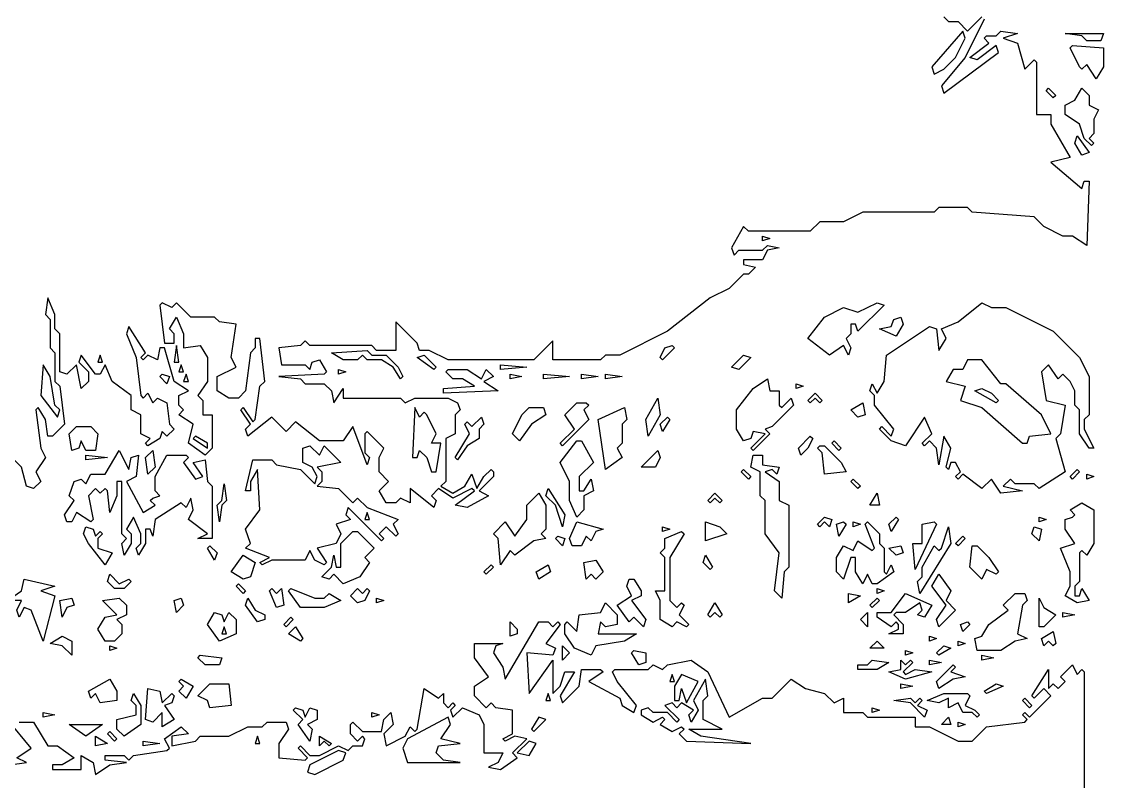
# Model space of a CAD drawing. Header units: millimetres. Extents: x -1861 to 1860, y -2 to 9002.
# Drawn here: x -1042 to -42, y 1889 to 2591 of the extents above; entities that cross this region are included whole.
import ezdxf

# ---------------------------------------------------------------- set-up
doc = ezdxf.new("R2010")
doc.units = ezdxf.units.MM
doc.layers.add('ALMOND-DRAW-PROFILE', color=7, linetype='Continuous', lineweight=25)

msp = doc.modelspace()

# ---------------------------------------------------------------- linework, layer by layer
at = {"layer": 'ALMOND-DRAW-PROFILE'}
for points in [[(-152.22, 2593.44), (-169.83, 2558.22), (-191.85, 2531.8), (-189.65, 2525.2), (-139.01, 2562.62), (-141.21, 2569.23), (-158.83, 2556.02), (-165.43, 2558.22), (-147.82, 2571.43), (-152.22, 2575.83), (-150.02, 2578.03), (-141.21, 2578.03), (-136.81, 2582.44), (-121.4, 2580.23), (-134.61, 2575.83), (-121.4, 2571.43), (-114.79, 2547.21), (-105.99, 2556.02), (-103.79, 2553.82), (-103.79, 2505.38), (-90.58, 2505.38), (-90.58, 2496.58), (-72.96, 2465.75), (-90.58, 2461.35), (-61.96, 2437.13), (-59.76, 2443.74), (-55.35, 2443.74), (-57.55, 2384.3), (-70.76, 2393.1), (-79.57, 2393.1), (-97.18, 2401.91), (-105.99, 2410.71), (-163.23, 2415.12), (-167.63, 2419.52), (-194.05, 2419.52), (-198.45, 2415.12), (-264.5, 2415.12), (-282.11, 2406.31), (-304.13, 2406.31), (-312.94, 2397.5), (-370.18, 2397.5), (-374.58, 2401.91), (-385.59, 2382.09), (-383.39, 2375.49), (-378.98, 2379.89), (-356.97, 2379.89), (-352.56, 2384.3), (-341.56, 2382.09), (-352.56, 2379.89), (-356.97, 2371.09), (-374.58, 2371.09), (-374.58, 2366.68), (-363.57, 2364.48), (-370.18, 2357.88), (-374.58, 2357.88), (-387.79, 2344.67), (-405.4, 2335.86), (-445.03, 2305.04), (-489.06, 2283.02), (-502.27, 2283.02), (-506.67, 2278.62), (-550.7, 2278.62), (-550.7, 2296.23), (-568.32, 2278.62), (-647.57, 2278.62), (-665.19, 2287.43), (-673.99, 2287.43), (-676.19, 2294.03), (-696.01, 2313.85), (-696.01, 2287.43), (-713.62, 2287.43), (-718.02, 2291.83), (-775.26, 2291.83), (-779.67, 2296.23), (-784.07, 2291.83), (-803.88, 2289.63), (-801.68, 2274.22), (-779.67, 2274.22), (-775.26, 2269.81), (-773.06, 2276.42), (-766.46, 2278.62), (-759.85, 2267.61), (-762.05, 2265.41), (-803.88, 2263.21), (-784.07, 2261.01), (-779.67, 2256.6), (-762.05, 2256.6), (-755.45, 2250), (-753.25, 2238.99), (-744.44, 2252.2), (-744.44, 2243.4), (-691.6, 2243.4), (-687.2, 2238.99), (-678.4, 2243.4), (-647.57, 2243.4), (-638.77, 2238.99), (-636.57, 2232.39), (-640.97, 2227.98), (-640.97, 2210.37), (-649.77, 2205.97), (-649.77, 2166.34), (-654.18, 2161.94), (-643.17, 2155.33), (-632.16, 2161.94), (-625.56, 2172.95), (-621.15, 2159.74), (-614.55, 2170.74), (-607.94, 2177.35), (-605.74, 2175.15), (-605.74, 2170.74), (-618.95, 2157.53), (-610.15, 2153.13), (-629.96, 2142.12), (-640.97, 2144.32), (-623.36, 2157.53), (-625.56, 2159.74), (-643.17, 2150.93), (-656.38, 2159.74), (-662.98, 2153.13), (-658.58, 2148.73), (-660.78, 2142.12), (-682.8, 2159.74), (-682.8, 2146.53), (-691.6, 2150.93), (-696.01, 2146.53), (-704.81, 2146.53), (-711.42, 2157.53), (-702.61, 2166.34), (-711.42, 2175.15), (-711.42, 2188.36), (-707.02, 2197.16), (-722.43, 2212.57), (-724.63, 2210.37), (-724.63, 2192.76), (-720.22, 2188.36), (-722.43, 2181.75), (-735.64, 2216.98), (-744.44, 2203.77), (-766.46, 2203.77), (-788.47, 2221.38), (-797.28, 2212.57), (-810.49, 2225.78), (-832.5, 2208.17), (-834.71, 2214.77), (-830.3, 2219.18), (-839.11, 2232.39), (-836.91, 2234.59), (-828.1, 2221.38), (-825.9, 2223.58), (-821.5, 2254.4), (-817.09, 2258.81), (-821.5, 2298.43), (-825.9, 2298.43), (-825.9, 2289.63), (-830.3, 2285.23), (-834.71, 2250), (-841.31, 2243.4), (-850.12, 2243.4), (-861.12, 2250), (-861.12, 2263.21), (-843.51, 2272.02), (-847.92, 2280.82), (-843.51, 2311.64), (-858.92, 2313.85), (-863.33, 2318.25), (-885.34, 2318.25), (-898.55, 2331.46), (-902.95, 2327.05), (-911.76, 2331.46), (-913.96, 2329.26), (-909.56, 2294.03), (-900.75, 2294.03), (-900.75, 2302.84), (-905.16, 2307.24), (-898.55, 2318.25), (-891.95, 2302.84), (-891.95, 2289.63), (-876.54, 2291.83), (-869.93, 2280.82), (-869.93, 2258.81), (-878.74, 2245.6), (-874.33, 2241.19), (-874.33, 2227.98), (-865.53, 2227.98), (-865.53, 2197.16), (-872.13, 2190.56), (-887.54, 2201.57), (-883.14, 2219.18), (-896.35, 2227.98), (-891.95, 2232.39), (-896.35, 2236.79), (-896.35, 2245.6), (-887.54, 2250), (-900.75, 2258.81), (-909.56, 2289.63), (-913.96, 2289.63), (-916.16, 2278.62), (-924.97, 2283.02), (-929.37, 2278.62), (-931.58, 2280.82), (-927.17, 2285.23), (-942.58, 2309.44), (-944.78, 2302.84), (-935.98, 2280.82), (-931.58, 2245.6), (-929.37, 2243.4), (-924.97, 2247.8), (-920.57, 2238.99), (-916.16, 2243.4), (-907.36, 2238.99), (-905.16, 2219.18), (-900.75, 2214.77), (-907.36, 2208.17), (-911.76, 2212.57), (-913.96, 2205.97), (-924.97, 2199.36), (-927.17, 2201.57), (-922.77, 2205.97), (-931.58, 2210.37), (-931.58, 2227.98), (-940.38, 2232.39), (-940.38, 2245.6), (-957.99, 2258.81), (-964.6, 2274.22), (-969, 2265.41), (-973.4, 2265.41), (-986.61, 2283.02), (-988.82, 2276.42), (-980.01, 2267.61), (-980.01, 2258.81), (-986.61, 2252.2), (-991.02, 2274.22), (-999.82, 2265.41), (-1006.43, 2267.61), (-1006.43, 2302.84), (-1010.83, 2307.24), (-1010.83, 2320.45), (-1017.44, 2335.86), (-1019.64, 2320.45), (-1015.23, 2316.05), (-1015.23, 2289.63), (-1010.83, 2285.23), (-1010.83, 2258.81), (-1006.43, 2254.4), (-1002.03, 2219.18), (-1013.03, 2208.17), (-1017.44, 2208.17), (-1019.64, 2223.58), (-1026.24, 2234.59), (-1028.44, 2232.39), (-1024.04, 2197.16), (-1019.64, 2188.36), (-1028.44, 2175.15), (-1024.04, 2166.34), (-1030.65, 2159.74), (-1037.25, 2161.94), (-1041.65, 2179.55), (-1054.86, 2192.76)], [(-189.65, 2595.65), (-185.24, 2591.24), (-176.44, 2591.24), (-167.63, 2582.44), (-154.42, 2595.65)], [(-1043.85, 1943.98), (-1030.65, 1943.98), (-1017.44, 1921.97), (-1008.63, 1921.97), (-993.22, 1910.96), (-1004.23, 1904.35), (-1013.03, 1904.35), (-1013.03, 1899.95), (-986.61, 1899.95), (-986.61, 1913.16), (-975.61, 1906.56), (-973.4, 1895.55), (-960.2, 1904.35), (-944.78, 1906.56), (-964.6, 1908.76), (-964.6, 1913.16), (-946.99, 1913.16), (-942.58, 1908.76), (-938.18, 1913.16), (-907.36, 1917.56), (-905.16, 1919.77), (-909.56, 1928.57), (-894.15, 1939.58), (-887.54, 1932.97), (-902.95, 1930.77), (-902.95, 1921.97), (-880.94, 1926.37), (-876.54, 1930.77), (-850.12, 1930.77), (-832.5, 1939.58), (-819.3, 1939.58), (-814.89, 1943.98), (-797.28, 1943.98), (-795.08, 1937.38), (-803.88, 1924.17), (-803.88, 1910.96), (-779.67, 1908.76), (-777.47, 1910.96), (-786.27, 1919.77), (-784.07, 1921.97), (-775.26, 1913.16), (-766.46, 1913.16), (-748.85, 1921.97), (-740.04, 1917.56), (-735.64, 1921.97), (-726.83, 1921.97), (-724.63, 1928.57), (-726.83, 1930.77), (-731.23, 1926.37), (-737.84, 1932.97), (-737.84, 1941.78), (-735.64, 1943.98), (-726.83, 1935.18), (-709.22, 1935.18), (-707.02, 1946.18), (-700.41, 1952.79), (-698.21, 1941.78), (-707.02, 1932.97), (-704.81, 1921.97), (-687.2, 1930.77), (-682.8, 1939.58), (-678.4, 1935.18), (-676.19, 1937.38), (-669.59, 1974.8), (-656.38, 1966), (-651.98, 1970.4), (-651.98, 1961.59), (-647.57, 1957.19), (-643.17, 1961.59), (-640.97, 1959.39), (-645.37, 1954.99), (-643.17, 1948.39), (-634.36, 1957.19), (-618.95, 1950.59), (-614.55, 1941.78), (-614.55, 1915.36), (-596.94, 1915.36), (-601.34, 1906.56), (-610.15, 1902.15), (-599.14, 1899.95), (-583.73, 1910.96), (-588.13, 1915.36), (-574.92, 1928.57), (-585.93, 1930.77), (-594.74, 1926.37), (-596.94, 1928.57), (-588.13, 1932.97), (-588.13, 1954.99), (-603.54, 1957.19), (-607.94, 1961.59), (-612.35, 1957.19), (-623.36, 1968.2), (-623.36, 1977.01), (-610.15, 1985.81), (-623.36, 2003.42), (-623.36, 2016.63), (-596.94, 2016.63), (-603.54, 2014.43), (-605.74, 2007.83), (-596.94, 1994.62), (-594.74, 1983.61), (-563.91, 2036.45), (-555.11, 2036.45), (-550.7, 2032.05), (-546.3, 2036.45), (-544.1, 2034.25), (-557.31, 2016.63), (-548.5, 2012.23), (-550.7, 2005.63), (-574.92, 2007.83), (-572.72, 1970.4), (-550.7, 2001.22), (-550.7, 1970.4), (-544.1, 1977.01), (-539.7, 1990.22), (-530.89, 1990.22), (-544.1, 1968.2), (-541.9, 1961.59), (-526.49, 1977.01), (-524.29, 1992.42), (-506.67, 1992.42), (-504.47, 1990.22), (-517.68, 1981.41), (-489.06, 1966), (-486.86, 1959.39), (-475.85, 1952.79), (-473.65, 1959.39), (-491.26, 1981.41), (-495.67, 1990.22), (-493.46, 1992.42), (-462.64, 1992.42), (-458.24, 1996.82), (-449.43, 1992.42), (-445.03, 1996.82), (-423.01, 2001.22), (-407.6, 1990.22), (-387.79, 1948.39), (-356.97, 1966), (-348.16, 1966), (-330.55, 1983.61), (-317.34, 1974.8), (-299.73, 1970.4), (-290.92, 1961.59), (-282.11, 1966), (-282.11, 1952.79), (-264.5, 1952.79), (-260.1, 1948.39), (-216.07, 1948.39), (-216.07, 1939.58), (-202.86, 1939.58), (-176.44, 1926.37), (-163.23, 1926.37), (-150.02, 1939.58), (-114.79, 1943.98), (-112.59, 1946.18), (-117, 1950.59), (-114.79, 1952.79), (-110.39, 1948.39), (-90.58, 1968.2), (-97.18, 1974.8), (-105.99, 1966), (-108.19, 1968.2), (-92.78, 1992.42), (-92.78, 1974.8), (-88.38, 1979.21), (-83.97, 1974.8), (-79.57, 1979.21), (-77.37, 1981.41), (-81.77, 1985.81), (-70.76, 1996.82), (-66.36, 1988.01), (-61.96, 1992.42), (-59.76, 1990.22), (-59.76, 1871.33)], [(-1052.66, 1904.35), (-1037.25, 1906.56), (-1046.06, 1910.96), (-1032.85, 1919.77), (-1054.86, 1946.18)]]:
    msp.add_lwpolyline(points, dxfattribs=at)
for points in [[(-198.45, 2542.81), (-189.65, 2547.21), (-178.64, 2558.22), (-169.83, 2575.83), (-172.03, 2582.44), (-200.66, 2549.41)], [(-57.55, 2573.63), (-61.96, 2578.03), (-77.37, 2580.23), (-42.14, 2580.23), (-44.34, 2573.63)], [(-48.75, 2538.41), (-57.55, 2551.61), (-61.96, 2547.21), (-64.16, 2549.41), (-72.96, 2567.03), (-70.76, 2569.23), (-42.14, 2567.03), (-42.14, 2549.41)], [(-88.38, 2520.79), (-94.98, 2527.4), (-92.78, 2529.6), (-86.17, 2522.99)], [(-53.15, 2476.76), (-59.76, 2483.37), (-64.16, 2496.58), (-77.37, 2505.38), (-77.37, 2514.19), (-68.56, 2518.59), (-61.96, 2529.6), (-55.35, 2522.99), (-55.35, 2514.19), (-46.55, 2509.78), (-50.95, 2500.98), (-50.95, 2487.77), (-55.35, 2483.37), (-50.95, 2478.96)], [(-61.96, 2467.95), (-68.56, 2478.96), (-66.36, 2485.57), (-55.35, 2470.16)], [(-356.97, 2388.7), (-356.97, 2393.1), (-350.36, 2390.9)], [(-295.32, 2283.02), (-315.14, 2298.43), (-299.73, 2318.25), (-282.11, 2327.05), (-268.9, 2322.65), (-251.29, 2331.46), (-244.69, 2329.26), (-268.9, 2305.04), (-271.11, 2311.64), (-275.51, 2311.64), (-275.51, 2302.84), (-279.91, 2298.43), (-275.51, 2289.63), (-277.71, 2283.02), (-282.11, 2291.83)], [(-136.81, 2155.33), (-145.62, 2168.54), (-154.42, 2159.74), (-172.03, 2172.95), (-176.44, 2168.54), (-178.64, 2170.74), (-174.24, 2175.15), (-178.64, 2183.95), (-183.04, 2183.95), (-185.24, 2177.35), (-187.45, 2179.55), (-183.04, 2197.16), (-189.65, 2208.17), (-194.05, 2181.75), (-196.25, 2197.16), (-202.86, 2203.77), (-207.26, 2199.36), (-209.46, 2201.57), (-200.66, 2210.37), (-207.26, 2225.78), (-224.87, 2199.36), (-238.08, 2203.77), (-249.09, 2214.77), (-246.89, 2216.98), (-238.08, 2208.17), (-235.88, 2214.77), (-253.49, 2236.79), (-253.49, 2245.6), (-257.9, 2250), (-255.69, 2256.6), (-251.29, 2247.8), (-244.69, 2258.81), (-242.49, 2283.02), (-202.86, 2309.44), (-196.25, 2307.24), (-194.05, 2287.43), (-187.45, 2298.43), (-191.85, 2307.24), (-176.44, 2313.85), (-154.42, 2331.46), (-145.62, 2327.05), (-132.41, 2327.05), (-88.38, 2305.04), (-64.16, 2280.82), (-55.35, 2263.21), (-55.35, 2227.98), (-59.76, 2223.58), (-59.76, 2214.77), (-50.95, 2197.16), (-55.35, 2197.16), (-64.16, 2210.37), (-64.16, 2232.39), (-68.56, 2236.79), (-68.56, 2250), (-72.96, 2258.81), (-79.57, 2265.41), (-83.97, 2261.01), (-92.78, 2274.22), (-99.38, 2267.61), (-94.98, 2241.19), (-77.37, 2236.79), (-81.77, 2210.37), (-86.17, 2205.97), (-77.37, 2175.15), (-101.58, 2159.74), (-105.99, 2164.14), (-123.6, 2164.14), (-128, 2168.54), (-134.61, 2161.94), (-117, 2157.53)], [(-233.68, 2300.64), (-249.09, 2307.24), (-238.08, 2309.44), (-235.88, 2316.05), (-229.28, 2318.25), (-227.07, 2311.64)], [(-900.75, 2276.42), (-896.35, 2276.42), (-898.55, 2291.83)], [(-449.43, 2278.62), (-451.63, 2280.82), (-447.23, 2289.63), (-440.63, 2291.83), (-438.42, 2289.63)], [(-971.2, 2276.42), (-966.8, 2276.42), (-969, 2283.02)], [(-691.6, 2261.01), (-698.21, 2272.02), (-709.22, 2278.62), (-722.43, 2278.62), (-726.83, 2283.02), (-731.23, 2278.62), (-744.44, 2278.62), (-755.45, 2285.23), (-722.43, 2287.43), (-718.02, 2283.02), (-704.81, 2283.02), (-693.81, 2272.02), (-689.4, 2263.21)], [(-660.78, 2269.81), (-676.19, 2280.82), (-669.59, 2283.02), (-658.58, 2272.02)], [(-385.59, 2272.02), (-374.58, 2283.02), (-367.97, 2280.82), (-378.98, 2269.81)], [(-1008.63, 2225.78), (-1006.43, 2232.39), (-1010.83, 2236.79), (-1015.23, 2263.21), (-1021.84, 2274.22), (-1024.04, 2245.6)], [(-896.35, 2267.61), (-891.95, 2267.61), (-894.15, 2274.22)], [(-748.85, 2265.41), (-748.85, 2269.81), (-742.24, 2267.61)], [(-651.98, 2247.8), (-651.98, 2252.2), (-623.36, 2254.4), (-634.36, 2261.01), (-643.17, 2261.01), (-649.77, 2267.61), (-647.57, 2269.81), (-629.96, 2269.81), (-616.75, 2261.01), (-612.35, 2269.81), (-605.74, 2263.21), (-614.55, 2258.81), (-601.34, 2250)], [(-599.14, 2269.81), (-599.14, 2274.22), (-574.92, 2272.02)], [(-117, 2201.57), (-112.59, 2201.57), (-110.39, 2208.17), (-90.58, 2210.37), (-99.38, 2227.98), (-132.41, 2256.6), (-136.81, 2256.6), (-154.42, 2278.62), (-167.63, 2278.62), (-172.03, 2269.81), (-180.84, 2269.81), (-187.45, 2258.81), (-169.83, 2254.4), (-174.24, 2241.19), (-154.42, 2234.59)], [(-907.36, 2256.6), (-913.96, 2263.21), (-911.76, 2265.41), (-905.16, 2263.21)], [(-891.95, 2258.81), (-887.54, 2258.81), (-889.75, 2265.41)], [(-590.33, 2261.01), (-590.33, 2265.41), (-579.32, 2263.21)], [(-559.51, 2261.01), (-559.51, 2265.41), (-535.29, 2263.21)], [(-524.29, 2261.01), (-524.29, 2265.41), (-508.87, 2263.21)], [(-502.27, 2261.01), (-502.27, 2265.41), (-486.86, 2263.21)], [(-365.77, 2194.96), (-367.97, 2197.16), (-354.76, 2210.37), (-365.77, 2212.57), (-367.97, 2205.97), (-374.58, 2203.77), (-381.18, 2214.77), (-381.18, 2232.39), (-365.77, 2252.2), (-352.56, 2261.01), (-350.36, 2250), (-341.56, 2250), (-341.56, 2236.79), (-339.35, 2234.59), (-330.55, 2243.4), (-328.35, 2236.79), (-348.16, 2216.98), (-354.76, 2214.77), (-350.36, 2210.37)], [(-326.14, 2252.2), (-326.14, 2256.6), (-319.54, 2254.4)], [(-141.21, 2238.99), (-161.03, 2250), (-154.42, 2252.2), (-145.62, 2247.8), (-139.01, 2241.19)], [(-541.9, 2199.36), (-544.1, 2201.57), (-530.89, 2214.77), (-539.7, 2227.98), (-528.69, 2238.99), (-519.88, 2238.99), (-517.68, 2236.79), (-522.08, 2232.39), (-517.68, 2223.58)], [(-462.64, 2208.17), (-464.84, 2223.58), (-453.84, 2243.4), (-451.63, 2227.98)], [(-312.94, 2238.99), (-315.14, 2241.19), (-308.53, 2247.8), (-301.93, 2241.19), (-304.13, 2238.99), (-308.53, 2243.4)], [(-268.9, 2225.78), (-275.51, 2232.39), (-264.5, 2238.99), (-262.3, 2227.98)], [(-662.98, 2175.15), (-658.58, 2175.15), (-654.18, 2201.57), (-662.98, 2201.57), (-658.58, 2210.37), (-667.39, 2227.98), (-669.59, 2230.19), (-673.99, 2225.78), (-678.4, 2234.59), (-680.6, 2188.36), (-676.19, 2188.36), (-673.99, 2194.96), (-667.39, 2188.36)], [(-581.53, 2203.77), (-588.13, 2210.37), (-579.32, 2227.98), (-572.72, 2234.59), (-559.51, 2234.59), (-557.31, 2227.98), (-570.52, 2219.18)], [(-502.27, 2177.35), (-508.87, 2223.58), (-484.66, 2234.59), (-482.46, 2223.58), (-486.86, 2219.18), (-486.86, 2201.57), (-491.26, 2197.16), (-486.86, 2188.36)], [(-638.77, 2186.15), (-640.97, 2188.36), (-627.76, 2210.37), (-632.16, 2219.18), (-629.96, 2221.38), (-625.56, 2216.98), (-616.75, 2225.78), (-614.55, 2219.18), (-618.95, 2214.77), (-618.95, 2205.97), (-629.96, 2199.36)], [(-449.43, 2212.57), (-451.63, 2219.18), (-445.03, 2225.78), (-442.83, 2223.58)], [(-995.42, 2194.96), (-997.62, 2210.37), (-991.02, 2216.98), (-977.81, 2216.98), (-971.2, 2210.37), (-973.4, 2194.96), (-982.21, 2194.96), (-986.61, 2203.77), (-988.82, 2197.16)], [(-869.93, 2197.16), (-869.93, 2201.57), (-880.94, 2208.17), (-883.14, 2205.97)], [(-819.3, 2089.29), (-821.5, 2091.49), (-812.69, 2095.89), (-834.71, 2104.7), (-830.3, 2109.1), (-834.71, 2122.31), (-821.5, 2139.92), (-823.7, 2177.35), (-830.3, 2166.34), (-830.3, 2157.53), (-834.71, 2157.53), (-828.1, 2186.15), (-810.49, 2186.15), (-806.09, 2181.75), (-784.07, 2177.35), (-770.86, 2164.14), (-768.66, 2170.74), (-773.06, 2179.55), (-781.87, 2183.95), (-781.87, 2197.16), (-775.26, 2199.36), (-766.46, 2190.56), (-762.05, 2199.36), (-746.64, 2183.95), (-768.66, 2179.55), (-764.26, 2175.15), (-764.26, 2166.34), (-768.66, 2161.94), (-748.85, 2159.74), (-735.64, 2146.53), (-731.23, 2150.93), (-722.43, 2142.12), (-693.81, 2131.12), (-698.21, 2126.71), (-693.81, 2117.91), (-696.01, 2115.7), (-704.81, 2124.51), (-711.42, 2117.91), (-707.02, 2113.5), (-709.22, 2111.3), (-740.04, 2142.12), (-742.24, 2135.52), (-737.84, 2131.12), (-751.05, 2126.71), (-746.64, 2117.91), (-751.05, 2109.1), (-768.66, 2104.7), (-759.85, 2091.49), (-762.05, 2089.29), (-770.86, 2093.69), (-775.26, 2102.5), (-779.67, 2093.69), (-810.49, 2093.69)], [(-528.69, 2133.32), (-535.29, 2148.73), (-535.29, 2166.34), (-544.1, 2183.95), (-528.69, 2203.77), (-524.29, 2203.77), (-513.28, 2183.95), (-526.49, 2170.74), (-526.49, 2157.53), (-522.08, 2157.53), (-515.48, 2168.54), (-513.28, 2157.53), (-522.08, 2153.13), (-522.08, 2139.92)], [(-321.74, 2190.56), (-323.94, 2197.16), (-312.94, 2208.17), (-310.73, 2205.97), (-315.14, 2197.16)], [(-299.73, 2172.95), (-301.93, 2192.76), (-306.33, 2197.16), (-304.13, 2199.36), (-299.73, 2199.36), (-284.31, 2183.95), (-279.91, 2175.15)], [(-286.52, 2194.96), (-293.12, 2201.57), (-290.92, 2203.77), (-284.31, 2197.16)], [(-946.99, 2098.09), (-949.19, 2109.1), (-944.78, 2113.5), (-949.19, 2117.91), (-949.19, 2166.34), (-953.59, 2166.34), (-953.59, 2153.13), (-960.2, 2137.72), (-962.4, 2157.53), (-964.6, 2159.74), (-969, 2155.33), (-973.4, 2159.74), (-980.01, 2153.13), (-975.61, 2131.12), (-977.81, 2128.91), (-991.02, 2137.72), (-995.42, 2128.91), (-999.82, 2128.91), (-1002.03, 2135.52), (-993.22, 2148.73), (-997.62, 2153.13), (-993.22, 2166.34), (-986.61, 2168.54), (-982.21, 2164.14), (-977.81, 2172.95), (-964.6, 2172.95), (-951.39, 2194.96), (-942.58, 2177.35), (-940.38, 2188.36), (-933.78, 2190.56), (-935.98, 2170.74), (-944.78, 2166.34), (-929.37, 2137.72), (-918.37, 2144.32), (-922.77, 2148.73), (-920.57, 2150.93), (-913.96, 2153.13), (-918.37, 2157.53), (-918.37, 2170.74), (-907.36, 2190.56), (-889.75, 2190.56), (-887.54, 2188.36), (-891.95, 2183.95), (-880.94, 2168.54), (-874.33, 2170.74), (-883.14, 2183.95), (-872.13, 2186.15), (-869.93, 2166.34), (-865.53, 2161.94), (-865.53, 2113.5), (-878.74, 2113.5), (-869.93, 2117.91), (-887.54, 2131.12), (-883.14, 2139.92), (-885.34, 2150.93), (-889.75, 2142.12), (-894.15, 2146.53), (-918.37, 2131.12), (-920.57, 2115.7), (-922.77, 2122.31), (-927.17, 2122.31), (-927.17, 2109.1), (-933.78, 2098.09), (-935.98, 2104.7), (-931.58, 2109.1), (-931.58, 2117.91), (-938.18, 2133.32), (-944.78, 2122.31), (-940.38, 2117.91), (-940.38, 2109.1)], [(-982.21, 2186.15), (-982.21, 2190.56), (-962.4, 2188.36)], [(-924.97, 2172.95), (-927.17, 2188.36), (-920.57, 2194.96), (-918.37, 2179.55)], [(-469.25, 2179.55), (-453.84, 2194.96), (-451.63, 2188.36), (-456.04, 2179.55)], [(-339.35, 2058.46), (-345.96, 2065.07), (-341.56, 2100.29), (-354.76, 2117.91), (-354.76, 2148.73), (-359.17, 2153.13), (-359.17, 2175.15), (-367.97, 2179.55), (-365.77, 2190.56), (-356.97, 2190.56), (-356.97, 2181.75), (-341.56, 2179.55), (-343.76, 2172.95), (-348.16, 2177.35), (-354.76, 2175.15), (-341.56, 2166.34), (-341.56, 2148.73), (-332.75, 2144.32), (-332.75, 2087.08), (-337.15, 2082.68)], [(-370.18, 2168.54), (-376.78, 2175.15), (-374.58, 2177.35), (-367.97, 2170.74)], [(-70.76, 2168.54), (-72.96, 2170.74), (-66.36, 2177.35), (-64.16, 2175.15)], [(-57.55, 2168.54), (-57.55, 2172.95), (-50.95, 2170.74)], [(-858.92, 2128.91), (-861.12, 2144.32), (-856.72, 2148.73), (-854.52, 2164.14), (-852.32, 2148.73), (-856.72, 2144.32)], [(-541.9, 2124.51), (-548.5, 2144.32), (-557.31, 2153.13), (-555.11, 2159.74), (-539.7, 2135.52)], [(-268.9, 2159.74), (-275.51, 2166.34), (-273.31, 2168.54), (-266.7, 2161.94)], [(-599.14, 2089.29), (-601.34, 2113.5), (-605.74, 2117.91), (-594.74, 2128.91), (-585.93, 2115.7), (-574.92, 2131.12), (-574.92, 2144.32), (-563.91, 2155.33), (-557.31, 2144.32), (-557.31, 2122.31), (-561.71, 2117.91), (-557.31, 2113.5), (-568.32, 2111.3), (-585.93, 2098.09), (-590.33, 2102.5)], [(-405.4, 2146.53), (-407.6, 2148.73), (-401, 2155.33), (-394.39, 2148.73), (-396.59, 2146.53), (-401, 2150.93)], [(-257.9, 2144.32), (-251.29, 2155.33), (-249.09, 2144.32)], [(-66.36, 2054.06), (-77.37, 2060.67), (-72.96, 2069.47), (-72.96, 2082.68), (-81.77, 2104.7), (-68.56, 2109.1), (-77.37, 2122.31), (-77.37, 2131.12), (-70.76, 2133.32), (-68.56, 2135.52), (-72.96, 2139.92), (-61.96, 2146.53), (-50.95, 2139.92), (-50.95, 2109.1), (-57.55, 2098.09), (-61.96, 2102.5), (-64.16, 2100.29), (-64.16, 2073.87), (-68.56, 2069.47), (-68.56, 2060.67), (-64.16, 2060.67), (-61.96, 2067.27), (-55.35, 2056.26)], [(-724.63, 2131.12), (-720.22, 2131.12), (-722.43, 2137.72)], [(-304.13, 2124.51), (-306.33, 2126.71), (-299.73, 2133.32), (-293.12, 2131.12), (-295.32, 2124.51), (-299.73, 2128.91)], [(-238.08, 2120.11), (-240.28, 2126.71), (-233.68, 2133.32), (-231.48, 2131.12)], [(-101.58, 2128.91), (-101.58, 2133.32), (-94.98, 2131.12)], [(-964.6, 2089.29), (-980.01, 2109.1), (-984.41, 2117.91), (-982.21, 2124.51), (-975.61, 2122.31), (-973.4, 2115.7), (-969, 2120.11), (-966.8, 2117.91), (-971.2, 2113.5), (-971.2, 2104.7), (-957.99, 2100.29)], [(-744.44, 2071.67), (-753.25, 2080.48), (-757.65, 2076.08), (-764.26, 2078.28), (-755.45, 2087.08), (-753.25, 2098.09), (-751.05, 2087.08), (-746.64, 2087.08), (-746.64, 2109.1), (-735.64, 2120.11), (-731.23, 2120.11), (-715.82, 2104.7), (-724.63, 2095.89), (-720.22, 2091.49), (-729.03, 2078.28)], [(-533.09, 2106.9), (-535.29, 2113.5), (-528.69, 2128.91), (-504.47, 2122.31), (-511.08, 2120.11), (-515.48, 2111.3), (-519.88, 2115.7), (-524.29, 2106.9)], [(-440.63, 2032.05), (-451.63, 2038.65), (-451.63, 2056.26), (-456.04, 2065.07), (-447.23, 2065.07), (-447.23, 2095.89), (-451.63, 2100.29), (-447.23, 2104.7), (-447.23, 2113.5), (-431.82, 2120.11), (-429.62, 2117.91), (-442.83, 2095.89), (-442.83, 2056.26), (-436.22, 2049.66), (-431.82, 2054.06), (-429.62, 2051.86), (-434.02, 2043.05), (-425.21, 2034.25), (-427.42, 2032.05), (-436.22, 2036.45)], [(-449.43, 2120.11), (-449.43, 2124.51), (-442.83, 2122.31)], [(-409.8, 2111.3), (-409.8, 2128.91), (-396.59, 2124.51), (-389.99, 2117.91)], [(-264.5, 2071.67), (-271.11, 2082.68), (-271.11, 2095.89), (-275.51, 2095.89), (-282.11, 2076.08), (-288.72, 2082.68), (-288.72, 2095.89), (-282.11, 2106.9), (-273.31, 2102.5), (-268.9, 2111.3), (-255.69, 2102.5), (-253.49, 2104.7), (-262.3, 2126.71), (-260.1, 2128.91), (-249.09, 2117.91), (-249.09, 2109.1), (-244.69, 2104.7), (-244.69, 2082.68), (-242.49, 2080.48), (-238.08, 2089.29), (-235.88, 2082.68), (-251.29, 2071.67), (-255.69, 2071.67), (-260.1, 2080.48)], [(-286.52, 2115.7), (-288.72, 2126.71), (-282.11, 2128.91), (-279.91, 2126.71)], [(-273.31, 2124.51), (-273.31, 2128.91), (-266.7, 2126.71)], [(-216.07, 2084.88), (-218.27, 2109.1), (-209.46, 2109.1), (-209.46, 2126.71), (-198.45, 2128.91), (-196.25, 2126.71)], [(-211.66, 2062.87), (-213.86, 2073.87), (-209.46, 2078.28), (-209.46, 2087.08), (-198.45, 2106.9), (-194.05, 2102.5), (-191.85, 2104.7), (-185.24, 2124.51), (-183.04, 2109.1)], [(-101.58, 2111.3), (-108.19, 2117.91), (-105.99, 2124.51), (-99.38, 2122.31)], [(-541.9, 2106.9), (-548.5, 2113.5), (-546.3, 2115.7), (-539.7, 2113.5)], [(-176.44, 2106.9), (-178.64, 2109.1), (-172.03, 2115.7), (-169.83, 2113.5)], [(-863.33, 2093.69), (-869.93, 2104.7), (-867.73, 2106.9), (-861.12, 2100.29)], [(-233.68, 2098.09), (-240.28, 2104.7), (-229.28, 2106.9), (-227.07, 2100.29)], [(-154.42, 2076.08), (-165.43, 2087.08), (-163.23, 2106.9), (-158.83, 2106.9), (-147.82, 2095.89), (-139.01, 2082.68), (-141.21, 2080.48), (-150.02, 2084.88)], [(-836.91, 2076.08), (-847.92, 2082.68), (-836.91, 2098.09), (-825.9, 2091.49), (-830.3, 2078.28)], [(-612.35, 2080.48), (-614.55, 2082.68), (-607.94, 2089.29), (-605.74, 2087.08)], [(-563.91, 2076.08), (-566.12, 2082.68), (-555.11, 2089.29), (-552.91, 2082.68)], [(-519.88, 2076.08), (-522.08, 2091.49), (-511.08, 2093.69), (-504.47, 2082.68), (-511.08, 2076.08), (-515.48, 2080.48)], [(-405.4, 2084.88), (-412.01, 2091.49), (-409.8, 2098.09), (-403.2, 2087.08)], [(-955.79, 2067.27), (-962.4, 2073.87), (-960.2, 2080.48), (-951.39, 2071.67), (-942.58, 2076.08), (-940.38, 2073.87), (-946.99, 2067.27)], [(-194.05, 2032.05), (-196.25, 2038.65), (-187.45, 2051.86), (-200.66, 2069.47), (-194.05, 2080.48), (-183.04, 2065.07), (-187.45, 2056.26), (-178.64, 2047.46)], [(-1021.84, 2018.84), (-1032.85, 2047.46), (-1039.45, 2049.66), (-1043.85, 2040.85), (-1046.06, 2047.46), (-1041.65, 2056.26), (-1054.86, 2056.26), (-1041.65, 2065.07), (-1039.45, 2076.08), (-1010.83, 2069.47), (-1024.04, 2065.07), (-1010.83, 2060.67)], [(-836.91, 2062.87), (-843.51, 2069.47), (-841.31, 2071.67), (-834.71, 2065.07)], [(-467.04, 2032.05), (-475.85, 2040.85), (-480.25, 2036.45), (-491.26, 2051.86), (-478.05, 2060.67), (-482.46, 2069.47), (-480.25, 2076.08), (-475.85, 2076.08), (-469.25, 2065.07), (-469.25, 2060.67), (-478.05, 2056.26), (-464.84, 2038.65)], [(-806.09, 2049.66), (-812.69, 2065.07), (-810.49, 2067.27), (-806.09, 2062.87), (-801.68, 2067.27), (-799.48, 2051.86)], [(-784.07, 2049.66), (-795.08, 2065.07), (-792.88, 2067.27), (-770.86, 2058.46), (-762.05, 2058.46), (-757.65, 2062.87), (-746.64, 2056.26), (-762.05, 2049.66)], [(-731.23, 2054.06), (-737.84, 2060.67), (-731.23, 2067.27), (-726.83, 2062.87), (-722.43, 2067.27), (-720.22, 2065.07), (-724.63, 2056.26)], [(-277.71, 2054.06), (-277.71, 2062.87), (-266.7, 2060.67)], [(-251.29, 2062.87), (-251.29, 2067.27), (-244.69, 2065.07)], [(-240.28, 2025.44), (-231.48, 2029.84), (-231.48, 2034.25), (-233.68, 2036.45), (-238.08, 2032.05), (-251.29, 2040.85), (-251.29, 2045.25), (-238.08, 2045.25), (-224.87, 2062.87), (-200.66, 2051.86), (-207.26, 2040.85), (-213.86, 2043.05), (-209.46, 2047.46), (-211.66, 2054.06), (-224.87, 2045.25), (-233.68, 2045.25), (-235.88, 2043.05), (-227.07, 2034.25), (-227.07, 2025.44)], [(-158.83, 2010.03), (-161.03, 2021.04), (-154.42, 2023.24), (-147.82, 2034.25), (-130.21, 2047.46), (-134.61, 2051.86), (-123.6, 2062.87), (-114.79, 2062.87), (-112.59, 2056.26), (-117, 2051.86), (-121.4, 2025.44), (-112.59, 2021.04), (-123.6, 2018.84), (-136.81, 2010.03)], [(-1004.23, 2040.85), (-1006.43, 2056.26), (-995.42, 2058.46), (-993.22, 2051.86), (-999.82, 2049.66)], [(-964.6, 2018.84), (-971.2, 2029.84), (-964.6, 2040.85), (-953.59, 2043.05), (-966.8, 2056.26), (-951.39, 2058.46), (-944.78, 2051.86), (-944.78, 2043.05), (-953.59, 2038.65), (-949.19, 2034.25), (-949.19, 2025.44), (-955.79, 2018.84)], [(-898.55, 2045.25), (-900.75, 2056.26), (-894.15, 2058.46), (-891.95, 2051.86)], [(-823.7, 2036.45), (-834.71, 2051.86), (-832.5, 2058.46), (-825.9, 2047.46), (-817.09, 2043.05), (-817.09, 2038.65)], [(-713.62, 2054.06), (-713.62, 2058.46), (-707.02, 2056.26)], [(-515.48, 2005.63), (-530.89, 2012.23), (-539.7, 2025.44), (-539.7, 2034.25), (-537.49, 2036.45), (-528.69, 2027.64), (-526.49, 2043.05), (-506.67, 2045.25), (-502.27, 2054.06), (-491.26, 2043.05), (-491.26, 2034.25), (-502.27, 2032.05), (-506.67, 2036.45), (-508.87, 2025.44), (-473.65, 2025.44), (-484.66, 2018.84), (-511.08, 2014.43)], [(-405.4, 2040.85), (-407.6, 2043.05), (-401, 2054.06), (-394.39, 2043.05), (-396.59, 2040.85), (-401, 2045.25)], [(-255.69, 2049.66), (-257.9, 2051.86), (-251.29, 2058.46), (-249.09, 2056.26)], [(-101.58, 2032.05), (-101.58, 2058.46), (-97.18, 2049.66), (-86.17, 2043.05), (-97.18, 2032.05)], [(-858.92, 2018.84), (-869.93, 2034.25), (-863.33, 2045.25), (-856.72, 2043.05), (-854.52, 2036.45), (-850.12, 2045.25), (-843.51, 2038.65), (-843.51, 2025.44)], [(-797.28, 2032.05), (-799.48, 2034.25), (-792.88, 2040.85), (-790.67, 2038.65)], [(-260.1, 2032.05), (-266.7, 2038.65), (-260.1, 2045.25)], [(-79.57, 2040.85), (-79.57, 2045.25), (-68.56, 2043.05)], [(-856.72, 2025.44), (-852.32, 2025.44), (-854.52, 2032.05)], [(-784.07, 2018.84), (-795.08, 2025.44), (-788.47, 2032.05), (-781.87, 2021.04)], [(-590.33, 2023.24), (-590.33, 2036.45), (-583.73, 2029.84), (-583.73, 2025.44)], [(-172.03, 2027.64), (-174.24, 2034.25), (-167.63, 2036.45), (-165.43, 2034.25)], [(-995.42, 2005.63), (-1004.23, 2014.43), (-1015.23, 2016.63), (-1004.23, 2023.24), (-995.42, 2018.84)], [(-202.86, 2018.84), (-202.86, 2023.24), (-196.25, 2021.04)], [(-97.18, 2014.43), (-99.38, 2021.04), (-88.38, 2027.64), (-86.17, 2016.63), (-88.38, 2014.43), (-92.78, 2018.84)], [(-960.2, 2010.03), (-960.2, 2014.43), (-953.59, 2012.23)], [(-541.9, 2001.22), (-541.9, 2014.43), (-535.29, 2007.83)], [(-471.45, 1996.82), (-478.05, 2007.83), (-475.85, 2010.03), (-464.84, 2007.83), (-464.84, 1999.02)], [(-257.9, 2012.23), (-251.29, 2018.84), (-244.69, 2012.23)], [(-224.87, 2005.63), (-224.87, 2010.03), (-218.27, 2007.83)], [(-194.05, 2005.63), (-196.25, 2007.83), (-189.65, 2014.43), (-183.04, 2012.23)], [(-176.44, 2014.43), (-176.44, 2018.84), (-169.83, 2016.63)], [(-872.13, 1996.82), (-878.74, 2003.42), (-876.54, 2005.63), (-856.72, 2003.42), (-858.92, 1996.82)], [(-268.9, 1992.42), (-268.9, 1996.82), (-260.1, 1996.82), (-255.69, 2001.22), (-240.28, 1999.02), (-251.29, 1992.42)], [(-224.87, 1983.61), (-240.28, 1990.22), (-229.28, 1992.42), (-229.28, 2001.22), (-224.87, 1996.82), (-220.47, 2001.22), (-218.27, 1999.02), (-227.07, 1990.22), (-224.87, 1988.01), (-216.07, 1992.42), (-200.66, 1990.22)], [(-202.86, 1996.82), (-202.86, 2001.22), (-191.85, 1999.02)], [(-154.42, 2001.22), (-154.42, 2005.63), (-143.41, 2003.42)], [(-194.05, 1974.8), (-196.25, 1981.41), (-180.84, 1996.82), (-178.64, 1994.62), (-183.04, 1990.22), (-169.83, 1985.81), (-180.84, 1983.61)], [(-969, 1961.59), (-973.4, 1970.4), (-977.81, 1966), (-980.01, 1972.6), (-960.2, 1983.61), (-953.59, 1972.6), (-953.59, 1963.8)], [(-889.75, 1966), (-896.35, 1972.6), (-891.95, 1977.01), (-896.35, 1981.41), (-894.15, 1983.61), (-883.14, 1977.01)], [(-867.73, 1957.19), (-869.93, 1963.8), (-878.74, 1968.2), (-867.73, 1979.21), (-850.12, 1979.21), (-847.92, 1959.39)], [(-367.97, 1924.17), (-414.21, 1930.77), (-425.21, 1937.38), (-394.39, 1937.38), (-412.01, 1946.18), (-412.01, 1963.8), (-407.6, 1968.2), (-409.8, 1983.61), (-420.81, 1963.8), (-416.41, 1954.99), (-423.01, 1943.98), (-425.21, 1950.59), (-420.81, 1954.99), (-431.82, 1961.59), (-436.22, 1957.19), (-440.63, 1961.59), (-447.23, 1959.39), (-434.02, 1946.18), (-436.22, 1943.98), (-445.03, 1952.79), (-458.24, 1952.79), (-462.64, 1957.19), (-469.25, 1954.99), (-469.25, 1950.59), (-458.24, 1943.98), (-449.43, 1948.39), (-447.23, 1946.18), (-451.63, 1941.78), (-440.63, 1935.18), (-431.82, 1939.58), (-429.62, 1937.38), (-434.02, 1932.97), (-427.42, 1926.37)], [(-442.83, 1981.41), (-438.42, 1981.41), (-440.63, 1988.01)], [(-438.42, 1963.8), (-434.02, 1963.8), (-431.82, 1974.8), (-427.42, 1961.59), (-416.41, 1981.41), (-431.82, 1988.01), (-438.42, 1977.01)], [(-229.28, 1974.8), (-229.28, 1979.21), (-218.27, 1977.01)], [(-150.02, 1970.4), (-152.22, 1972.6), (-141.21, 1979.21), (-134.61, 1977.01)], [(-946.99, 1930.77), (-953.59, 1937.38), (-953.59, 1946.18), (-935.98, 1950.59), (-935.98, 1959.39), (-940.38, 1963.8), (-938.18, 1970.4), (-931.58, 1959.39), (-931.58, 1941.78)], [(-911.76, 1939.58), (-911.76, 1952.79), (-920.57, 1943.98), (-927.17, 1946.18), (-924.97, 1974.8), (-913.96, 1972.6), (-911.76, 1961.59), (-902.95, 1970.4), (-900.75, 1968.2), (-902.95, 1961.59), (-909.56, 1959.39), (-900.75, 1946.18)], [(-557.31, 1963.8), (-552.91, 1963.8), (-555.11, 1970.4)], [(-158.83, 1948.39), (-163.23, 1952.79), (-172.03, 1952.79), (-176.44, 1961.59), (-185.24, 1957.19), (-185.24, 1966), (-194.05, 1961.59), (-205.06, 1963.8), (-189.65, 1970.4), (-167.63, 1970.4), (-165.43, 1968.2), (-169.83, 1959.39), (-161.03, 1954.99), (-156.62, 1950.59)], [(-207.26, 1948.39), (-220.47, 1961.59), (-235.88, 1963.8), (-220.47, 1966), (-216.07, 1961.59), (-211.66, 1966), (-209.46, 1963.8), (-213.86, 1959.39), (-205.06, 1954.99)], [(-110.39, 1957.19), (-117, 1963.8), (-114.79, 1966), (-108.19, 1959.39)], [(-1021.84, 1948.39), (-1021.84, 1952.79), (-1010.83, 1950.59)], [(-775.26, 1926.37), (-786.27, 1941.78), (-781.87, 1946.18), (-790.67, 1954.99), (-788.47, 1957.19), (-781.87, 1954.99), (-779.67, 1948.39), (-775.26, 1957.19), (-768.66, 1954.99), (-768.66, 1946.18), (-777.47, 1941.78), (-773.06, 1937.38)], [(-718.02, 1948.39), (-718.02, 1952.79), (-711.42, 1950.59)], [(-255.69, 1952.79), (-255.69, 1957.19), (-249.09, 1954.99)], [(-982.21, 1930.77), (-997.62, 1941.78), (-966.8, 1941.78)], [(-685, 1906.56), (-636.57, 1906.56), (-651.98, 1908.76), (-658.58, 1915.36), (-656.38, 1921.97), (-636.57, 1924.17), (-654.18, 1928.57), (-645.37, 1941.78), (-647.57, 1948.39), (-685, 1928.57), (-689.4, 1919.77)], [(-570.52, 1937.38), (-568.32, 1935.18), (-557.31, 1946.18), (-563.91, 1948.39)], [(-191.85, 1941.78), (-185.24, 1948.39), (-183.04, 1941.78)], [(-176.44, 1939.58), (-176.44, 1943.98), (-169.83, 1941.78)], [(-973.4, 1921.97), (-973.4, 1930.77), (-962.4, 1924.17)], [(-955.79, 1926.37), (-962.4, 1932.97), (-960.2, 1935.18), (-953.59, 1928.57)], [(-825.9, 1924.17), (-821.5, 1924.17), (-823.7, 1930.77)], [(-766.46, 1921.97), (-766.46, 1930.77), (-755.45, 1924.17), (-757.65, 1921.97), (-762.05, 1926.37)], [(-929.37, 1921.97), (-929.37, 1926.37), (-913.96, 1924.17)], [(-583.73, 1915.36), (-572.72, 1913.16), (-566.12, 1924.17), (-572.72, 1926.37)], [(-777.47, 1897.75), (-770.86, 1895.55), (-744.44, 1908.76), (-742.24, 1915.36), (-748.85, 1917.56), (-775.26, 1904.35)]]:
    msp.add_lwpolyline(points, close=True, dxfattribs=at)

doc.saveas('drawing.dxf')
